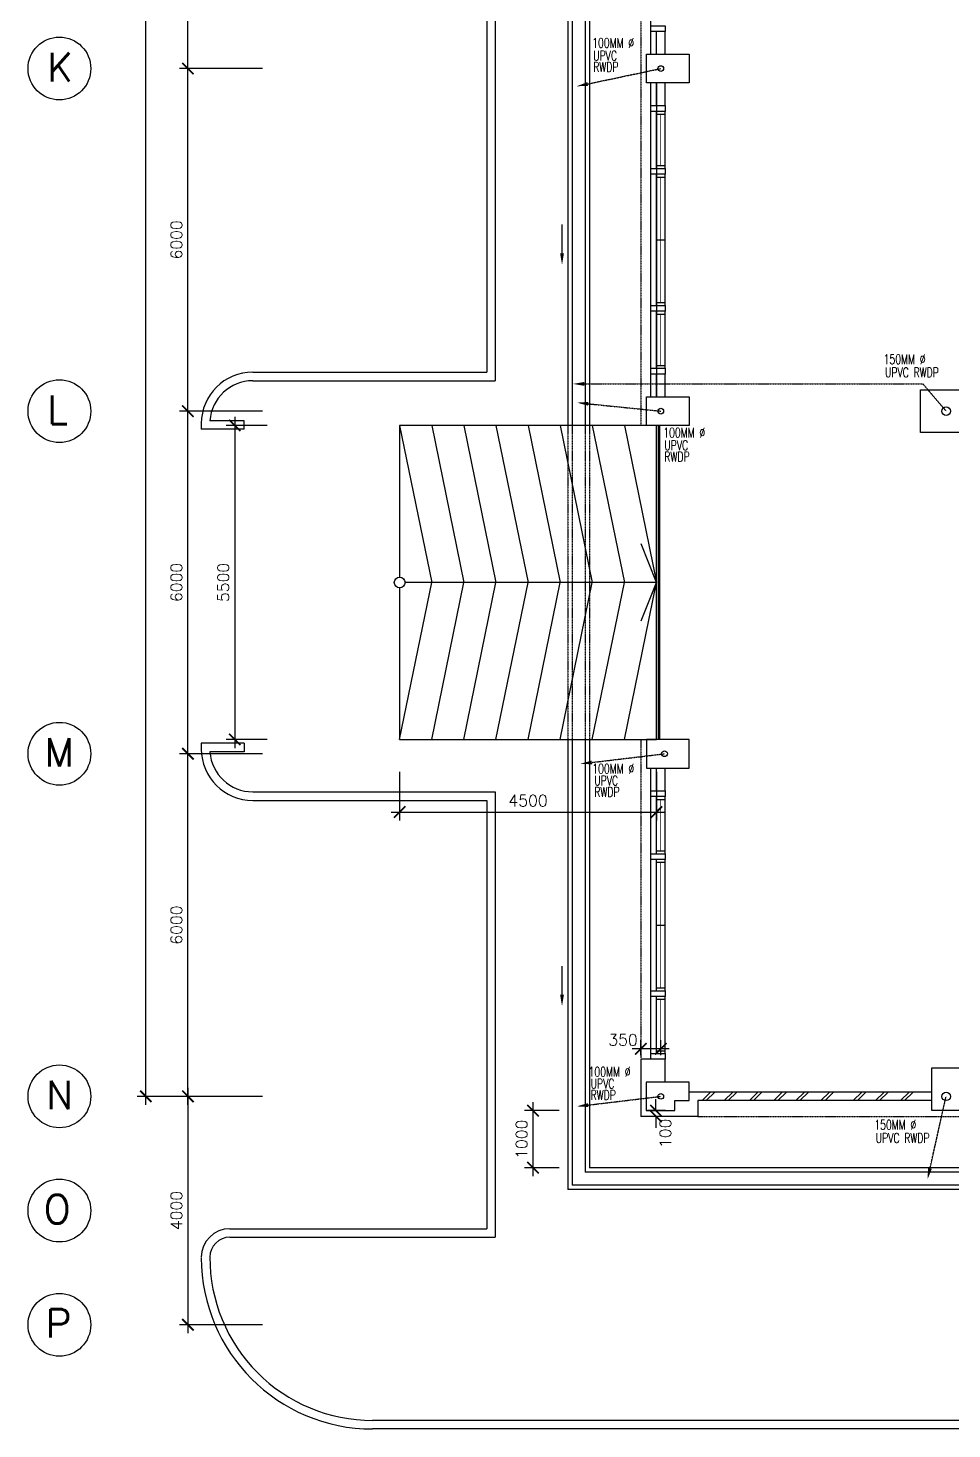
# Model space of a CAD drawing. Header units: feet. Extents: x 1407108 to 2957709, y -1501070 to -681589.
# Drawn here: x 1408630 to 1424819, y -844249 to -819714 of the extents above; entities that cross this region are included whole.
import ezdxf

# ---------------------------------------------------------------- set-up
doc = ezdxf.new("R2010")
doc.units = ezdxf.units.FT
doc.header["$LTSCALE"] = 13
doc.header["$MEASUREMENT"] = 0
doc.linetypes.add('HIDDEN', pattern=[0.375, 0.25, -0.125])
doc.layers.get('0').update_dxf_attribs({"linetype": 'CONTINUOUS'})
for name, color, linetype in [('1-ROAD', 1, 'CONTINUOUS'), ('clad', 251, 'CONTINUOUS'), ('COL', 3, 'CONTINUOUS'), ('DIM', 7, 'CONTINUOUS'), ('DRAIN', 1, 'CONTINUOUS'), ('GRATING', 251, 'CONTINUOUS'), ('GRID-T', 7, 'CONTINUOUS'), ('H', 1, 'CONTINUOUS'), ('LINE', 7, 'CONTINUOUS'), ('RWDP', 145, 'CONTINUOUS'), ('stair', 7, 'CONTINUOUS'), ('WALL', 2, 'CONTINUOUS'), ('WIN', 5, 'CONTINUOUS')]:
    doc.layers.add(name, color=color, linetype=linetype)
doc.styles.add('ROMANS', font='romans')
doc.styles.get("Standard").update_dxf_attribs({"font": 'ROMANS.SHX'})
doc.dimstyles.new('STANDARD$0', dxfattribs={"dimscale": 0, "dimtxt": 8, "dimasz": 6, "dimexe": 1, "dimexo": 1, "dimgap": 3, "dimtad": 1, "dimdec": 0, "dimlfac": -1, "dimrnd": 1, "dimzin": 0, "dimdsep": 46, "dimtxsty": 'Standard', "dimcen": 0, "dimclrd": 5, "dimclre": 250, "dimadec": 0, "dimazin": 0, "dimtfac": 1, "dimtdec": 4, "dimtofl": 0, "dimtmove": 0, "dimatfit": 3, "dimfxl": 1, "dimtolj": 1, "dimtzin": 0, "dimarcsym": 0})

# ---------------------------------------------------------------- blocks, each defined once
blk = doc.blocks.new('_ARCHTICK')
at = {"color": 0, "linetype": 'ByBlock', "const_width": 0.15}
blk.add_lwpolyline([(-0.5, -0.5), (0.5, 0.5)], dxfattribs=at)
blk = doc.blocks.new('*D138')
at = {"layer": 'DIM', "color": 7, "lineweight": -2, "transparency": 16777216}
for p, q in [((1410695, -838574), (1410695, -784274)), ((1412445, -784424), (1410545, -784424)), ((1412445, -838424), (1410545, -838424))]:
    blk.add_line(p, q, dxfattribs=at)
at = {"layer": 'DIM', "color": 7, "lineweight": -2, "transparency": 16777216, "xscale": 200, "yscale": 200, "zscale": 200}
for p, rotation in [((1410695, -784424), 90), ((1410695, -838424), 270)]:
    blk.add_blockref('_ARCHTICK', p, dxfattribs=dict(at, rotation=rotation))
at = {"layer": 'DIM', "color": 7, "transparency": 16777216, "insert": (1410495, -811424), "char_height": 200, "attachment_point": 5, "rotation": 90, "style": 'ROMANS'}
blk.add_mtext('\\A1;54000', dxfattribs=at)
blk = doc.blocks.new('*D139')
at = {"layer": 'DIM', "color": 7, "lineweight": -2, "transparency": 16777216}
for p, q in [((1412739, -832424), (1411282, -832424)), ((1411432, -838574), (1411432, -832274)), ((1412739, -838424), (1411282, -838424))]:
    blk.add_line(p, q, dxfattribs=at)
at = {"layer": 'DIM', "color": 7, "lineweight": -2, "transparency": 16777216, "xscale": 200, "yscale": 200, "zscale": 200}
for p, rotation in [((1411432, -832424), 90), ((1411432, -838424), 270)]:
    blk.add_blockref('_ARCHTICK', p, dxfattribs=dict(at, rotation=rotation))
at = {"layer": 'DIM', "color": 7, "transparency": 16777216, "insert": (1411232, -835424), "char_height": 200, "attachment_point": 5, "rotation": 90, "style": 'ROMANS'}
blk.add_mtext('\\A1;6000', dxfattribs=at)
blk = doc.blocks.new('*D140')
at = {"layer": 'DIM', "color": 7, "lineweight": -2, "transparency": 16777216}
for p, q in [((1411432, -832574), (1411432, -826274)), ((1412739, -826424), (1411282, -826424)), ((1412739, -832424), (1411282, -832424))]:
    blk.add_line(p, q, dxfattribs=at)
at = {"layer": 'DIM', "color": 7, "lineweight": -2, "transparency": 16777216, "xscale": 200, "yscale": 200, "zscale": 200}
for p, rotation in [((1411432, -826424), 90), ((1411432, -832424), 270)]:
    blk.add_blockref('_ARCHTICK', p, dxfattribs=dict(at, rotation=rotation))
at = {"layer": 'DIM', "color": 7, "transparency": 16777216, "insert": (1411232, -829424), "char_height": 200, "attachment_point": 5, "rotation": 90, "style": 'ROMANS'}
blk.add_mtext('\\A1;6000', dxfattribs=at)
blk = doc.blocks.new('*D141')
at = {"layer": 'DIM', "color": 7, "lineweight": -2, "transparency": 16777216}
for p, q in [((1412739, -820424), (1411282, -820424)), ((1411432, -826574), (1411432, -820274)), ((1412739, -826424), (1411282, -826424))]:
    blk.add_line(p, q, dxfattribs=at)
at = {"layer": 'DIM', "color": 7, "lineweight": -2, "transparency": 16777216, "xscale": 200, "yscale": 200, "zscale": 200}
for p, rotation in [((1411432, -820424), 90), ((1411432, -826424), 270)]:
    blk.add_blockref('_ARCHTICK', p, dxfattribs=dict(at, rotation=rotation))
at = {"layer": 'DIM', "color": 7, "transparency": 16777216, "insert": (1411232, -823424), "char_height": 200, "attachment_point": 5, "rotation": 90, "style": 'ROMANS'}
blk.add_mtext('\\A1;6000', dxfattribs=at)
blk = doc.blocks.new('*D142')
at = {"layer": 'DIM', "color": 7, "lineweight": -2, "transparency": 16777216}
for p, q in [((1411432, -820574), (1411432, -814274)), ((1412739, -814424), (1411282, -814424)), ((1412739, -820424), (1411282, -820424))]:
    blk.add_line(p, q, dxfattribs=at)
at = {"layer": 'DIM', "color": 7, "lineweight": -2, "transparency": 16777216, "xscale": 200, "yscale": 200, "zscale": 200}
for p, rotation in [((1411432, -814424), 90), ((1411432, -820424), 270)]:
    blk.add_blockref('_ARCHTICK', p, dxfattribs=dict(at, rotation=rotation))
at = {"layer": 'DIM', "color": 7, "transparency": 16777216, "insert": (1411232, -817424), "char_height": 200, "attachment_point": 5, "rotation": 90, "style": 'ROMANS'}
blk.add_mtext('\\A1;6000', dxfattribs=at)
blk = doc.blocks.new('*D148')
at = {"layer": 'DIM', "color": 7, "lineweight": -2, "transparency": 16777216}
for p, q in [((1411432, -838274), (1411432, -842574)), ((1412739, -838424), (1411282, -838424)), ((1412739, -842424), (1411282, -842424))]:
    blk.add_line(p, q, dxfattribs=at)
at = {"layer": 'DIM', "color": 7, "lineweight": -2, "transparency": 16777216, "xscale": 200, "yscale": 200, "zscale": 200}
for p, rotation in [((1411432, -838424), 90), ((1411432, -842424), 270)]:
    blk.add_blockref('_ARCHTICK', p, dxfattribs=dict(at, rotation=rotation))
at = {"layer": 'DIM', "color": 7, "transparency": 16777216, "insert": (1411232, -840424), "char_height": 200, "attachment_point": 5, "rotation": 90, "style": 'ROMANS'}
blk.add_mtext('\\A1;4000', dxfattribs=at)
blk = doc.blocks.new('*D158')
at = {"color": 7, "linetype": 'Continuous', "lineweight": -2, "transparency": 16777216}
for p, q in [((1419632, -838674), (1419632, -838474)), ((1419799, -838674), (1419482, -838674)), ((1419799, -838774), (1419482, -838774)), ((1419632, -838774), (1419632, -838974))]:
    blk.add_line(p, q, dxfattribs=at)
at = {"color": 7, "linetype": 'Continuous', "lineweight": -2, "transparency": 16777216, "xscale": 200, "yscale": 200, "zscale": 200}
for p, rotation in [((1419632, -838674), 270), ((1419632, -838774), 90)]:
    blk.add_blockref('_ARCHTICK', p, dxfattribs=dict(at, rotation=rotation))
at = {"color": 7, "linetype": 'Continuous', "transparency": 16777216, "insert": (1419798, -839072), "char_height": 200, "attachment_point": 5, "rotation": 90, "style": 'ROMANS'}
blk.add_mtext('\\A1;100', dxfattribs=at)
blk = doc.blocks.new('*D159')
at = {"layer": 'DIM', "color": 7, "lineweight": -2, "transparency": 16777216}
for p, q in [((1419867, -837592), (1419217, -837592)), ((1419367, -837700), (1419367, -837442)), ((1419717, -837700), (1419717, -837442))]:
    blk.add_line(p, q, dxfattribs=at)
at = {"layer": 'DIM', "color": 7, "lineweight": -2, "transparency": 16777216, "xscale": 200, "yscale": 200, "zscale": 200, "rotation": 180}
blk.add_blockref('_ARCHTICK', (1419367, -837592), dxfattribs=at)
at = {"layer": 'DIM', "color": 7, "lineweight": -2, "transparency": 16777216, "xscale": 200, "yscale": 200, "zscale": 200}
blk.add_blockref('_ARCHTICK', (1419717, -837592), dxfattribs=at)
at = {"layer": 'DIM', "color": 7, "transparency": 16777216, "insert": (1419056, -837435), "char_height": 200, "attachment_point": 5, "style": 'ROMANS'}
blk.add_mtext('\\A1;350', dxfattribs=at)
blk = doc.blocks.new('*D264')
at = {"layer": 'DIM', "color": 7, "lineweight": -2, "transparency": 16777216}
for p, q in [((1415142, -832740), (1415142, -833595)), ((1419642, -832740), (1419642, -833595)), ((1414992, -833445), (1419792, -833445))]:
    blk.add_line(p, q, dxfattribs=at)
at = {"layer": 'DIM', "color": 7, "lineweight": -2, "transparency": 16777216, "xscale": 200, "yscale": 200, "zscale": 200, "rotation": 180}
blk.add_blockref('_ARCHTICK', (1415142, -833445), dxfattribs=at)
at = {"layer": 'DIM', "color": 7, "lineweight": -2, "transparency": 16777216, "xscale": 200, "yscale": 200, "zscale": 200}
blk.add_blockref('_ARCHTICK', (1419642, -833445), dxfattribs=at)
at = {"layer": 'DIM', "color": 7, "transparency": 16777216, "insert": (1417392, -833245), "char_height": 200, "attachment_point": 5, "style": 'ROMANS'}
blk.add_mtext('\\A1;4500', dxfattribs=at)
blk = doc.blocks.new('*D233')
at = {"layer": 'DIM', "color": 7, "lineweight": -2, "transparency": 16777216}
for p, q in [((1417478, -838524), (1417478, -839824)), ((1417939, -838674), (1417328, -838674)), ((1417939, -839674), (1417328, -839674))]:
    blk.add_line(p, q, dxfattribs=at)
at = {"layer": 'DIM', "color": 7, "lineweight": -2, "transparency": 16777216, "xscale": 200, "yscale": 200, "zscale": 200}
for p, rotation in [((1417478, -838674), 90), ((1417478, -839674), 270)]:
    blk.add_blockref('_ARCHTICK', p, dxfattribs=dict(at, rotation=rotation))
at = {"layer": 'DIM', "color": 7, "transparency": 16777216, "insert": (1417278, -839174), "char_height": 200, "attachment_point": 5, "rotation": 90, "style": 'ROMANS'}
blk.add_mtext('\\A1;1000', dxfattribs=at)
blk = doc.blocks.new('*D257')
at = {"layer": 'DIM', "color": 7, "lineweight": -2, "transparency": 16777216}
for p, q in [((1412252, -826524), (1412252, -832324)), ((1412820, -826674), (1412102, -826674)), ((1412820, -832174), (1412102, -832174))]:
    blk.add_line(p, q, dxfattribs=at)
at = {"layer": 'DIM', "color": 7, "lineweight": -2, "transparency": 16777216, "xscale": 200, "yscale": 200, "zscale": 200}
for p, rotation in [((1412252, -826674), 90), ((1412252, -832174), 270)]:
    blk.add_blockref('_ARCHTICK', p, dxfattribs=dict(at, rotation=rotation))
at = {"layer": 'DIM', "color": 7, "transparency": 16777216, "insert": (1412052, -829424), "char_height": 200, "attachment_point": 5, "rotation": 90, "style": 'ROMANS'}
blk.add_mtext('\\A1;5500', dxfattribs=at)

msp = doc.modelspace()

# ---------------------------------------------------------------- linework, layer by layer
at = {"color": 0, "linetype": 'HIDDEN'}
for p, q in [((1419367.2, -802174.1), (1419367.2, -826674.1)), ((1419367.2, -832174.1), (1419367.2, -837750.1)), ((1420367.2, -838774.1), (1427442.2, -838774.1))]:
    msp.add_line(p, q, dxfattribs=at)
at = {"color": 0}
for p, q in [((1419542.2, -820174.1), (1419542.2, -814674.1)), ((1419542.2, -826174.1), (1419542.2, -820674.1)), ((1419542.2, -837774.1), (1419542.2, -832674.1))]:
    msp.add_line(p, q, dxfattribs=at)
at = {"layer": '1-ROAD', "color": 0}
for p, q in [((1416667.2, -803241.5), (1416667.2, -825741.5)), ((1416817.2, -803091.5), (1416817.2, -825891.5)), ((1412567.2, -825741.5), (1416667.2, -825741.5)), ((1412567.2, -825891.5), (1416817.2, -825891.5)), ((1411667.2, -826641.5), (1411667.2, -826741.5)), ((1412417.2, -826741.5), (1411667.2, -826741.5)), ((1412417.2, -826591.5), (1411818.8, -826591.5)), ((1412417.2, -826741.5), (1412417.2, -826591.5)), ((1412417.2, -832241.5), (1411667.2, -832241.5)), ((1411667.2, -832241.5), (1411667.2, -832341.5)), ((1412417.2, -832391.5), (1411818.8, -832391.5)), ((1412417.2, -832241.5), (1412417.2, -832391.5)), ((1412567.2, -833091.5), (1416817.2, -833091.5)), ((1416817.2, -833091.5), (1416817.2, -840891.5)), ((1412567.2, -833241.5), (1416667.2, -833241.5)), ((1416667.2, -833241.5), (1416667.2, -840741.5)), ((1412167.2, -840741.5), (1416667.2, -840741.5)), ((1412167.2, -840891.5), (1416817.2, -840891.5)), ((1545547.6, -844249.1), (1414667.2, -844249.1))]:
    msp.add_line(p, q, dxfattribs=at)
at = {"layer": '1-ROAD', "color": 0, "flags": 128}
msp.add_lwpolyline([(1487642.2, -844099.1), (1414667.2, -844099.1)], dxfattribs=at)
at = {"layer": '1-ROAD', "color": 0}
for centre, radius, start, end in [((1412567.2, -826641.5), 900, 90, 180), ((1412567.2, -826641.5), 750, 90, 176.17745), ((1412567.2, -832341.5), 900, 180, 270), ((1412567.2, -832341.5), 750, 183.82255, 270), ((1412167.2, -841241.5), 500, 90, 179.82578), ((1412167.2, -841241.5), 350, 90, 179.82578), ((1414667.2, -841249.1), 3000, 180, 270), ((1414667.2, -841249.1), 2850, 179.82578, 270)]:
    msp.add_arc(centre, radius, start, end, dxfattribs=at)
at = {"layer": 'clad', "color": 0}
for p, q in [((1415142.2, -826674.1), (1415704.7, -829424.1)), ((1415704.7, -826674.1), (1416267.2, -829424.1)), ((1416267.2, -826674.1), (1416829.7, -829424.1)), ((1416829.7, -826674.1), (1417392.2, -829424.1)), ((1417392.2, -826674.1), (1417954.7, -829424.1)), ((1417954.7, -826674.1), (1418517.2, -829424.1)), ((1418517.2, -826674.1), (1419079.7, -829424.1)), ((1419079.7, -826674.1), (1419642.2, -829424.1)), ((1415142.2, -832174.1), (1415704.7, -829424.1)), ((1415704.7, -832174.1), (1416267.2, -829424.1)), ((1416267.2, -832174.1), (1416829.7, -829424.1)), ((1416829.7, -832174.1), (1417392.2, -829424.1)), ((1417392.2, -832174.1), (1417954.7, -829424.1)), ((1417954.7, -832174.1), (1418517.2, -829424.1)), ((1418517.2, -832174.1), (1419079.7, -829424.1)), ((1419079.7, -832174.1), (1419642.2, -829424.1))]:
    msp.add_line(p, q, dxfattribs=at)
at = {"layer": 'COL', "color": 0}
for points in [[(1419467.2, -820174.1), (1420217.2, -820174.1), (1420217.2, -820674.1), (1419467.2, -820674.1)], [(1425167.2, -826049.1), (1425167.2, -826799.1), (1424267.2, -826799.1), (1424267.2, -826049.1)], [(1419467.2, -826174.1), (1420217.2, -826174.1), (1420217.2, -826674.1), (1419467.2, -826674.1)], [(1419467.2, -832674.1), (1420217.2, -832674.1), (1420217.2, -832174.1), (1419467.2, -832174.1)], [(1424467.2, -838674.1), (1424467.2, -837924.1), (1424967.2, -837924.1), (1424967.2, -838674.1)], [(1419963.1, -838674.1), (1419963.1, -838499.1), (1420213.1, -838499.1), (1420213.1, -838174.1), (1419463.1, -838174.1), (1419463.1, -838674.1)]]:
    msp.add_lwpolyline(points, close=True, dxfattribs=at)
at = {"layer": 'DRAIN', "color": 0}
for p, q in [((1418087.2, -802174.1), (1418087.2, -826674.1)), ((1418162.2, -802174.1), (1418162.2, -826674.1)), ((1418392.2, -802174.1), (1418392.2, -826674.1)), ((1418467.2, -802174.1), (1418467.2, -826674.1)), ((1418087.2, -832174.1), (1418087.2, -840054.1)), ((1418162.2, -832174.1), (1418162.2, -839979.1)), ((1418392.2, -832174.1), (1418392.2, -839749.1)), ((1418467.2, -832174.1), (1418467.2, -839674.1)), ((1426367.2, -839749.1), (1418392.2, -839749.1)), ((1426442.2, -839674.1), (1418467.2, -839674.1)), ((1426062.2, -840054.1), (1418087.2, -840054.1)), ((1426137.2, -839979.1), (1418162.2, -839979.1))]:
    msp.add_line(p, q, dxfattribs=at)
at = {"layer": 'DRAIN', "color": 0, "linetype": 'HIDDEN'}
for p, q in [((1418087.2, -826674.1), (1418087.2, -832174.1)), ((1418162.2, -826674.1), (1418162.2, -832174.1)), ((1418392.2, -826674.1), (1418392.2, -832174.1)), ((1418467.2, -826674.1), (1418467.2, -832174.1))]:
    msp.add_line(p, q, dxfattribs=at)
at = {"layer": 'DRAIN', "color": 0}
for points in [[(1417987.2, -823661.5), (1417987.2, -823157.9)], [(1417987.2, -836645.5), (1417987.2, -836141.9)]]:
    msp.add_lwpolyline(points, dxfattribs=at)
for points in [[(1418020.5, -823661.5), (1417987.2, -823861.5), (1417953.8, -823661.5)], [(1418020.5, -836645.5), (1417987.2, -836845.5), (1417953.8, -836645.5)]]:
    msp.add_solid(points, dxfattribs=at)
at = {"layer": 'GRATING', "color": 0}
msp.add_line((1419642.2, -820674.1), (1419642.2, -826174.1), dxfattribs=at)
at = {"layer": 'GRID-T', "color": 0}
for centre in [(1409180.5, -820424.1), (1409180.5, -826424.1), (1409180.5, -832424.1), (1409180.5, -838424.1), (1409180.5, -840424.1), (1409180.5, -842424.1)]:
    msp.add_circle(centre, 550, dxfattribs=at)
at = {"layer": 'H', "color": 0}
for p, q in [((1420590.9, -838349.1), (1420440.9, -838499.1)), ((1420661.6, -838349.1), (1420511.6, -838499.1)), ((1420978.8, -838349.1), (1420828.8, -838499.1)), ((1421049.5, -838349.1), (1420899.5, -838499.1)), ((1421418.7, -838349.1), (1421268.7, -838499.1)), ((1421489.4, -838349.1), (1421339.4, -838499.1)), ((1421846.4, -838349.1), (1421696.4, -838499.1)), ((1421917.1, -838349.1), (1421767.1, -838499.1)), ((1422234.3, -838349.1), (1422084.3, -838499.1)), ((1422305, -838349.1), (1422155, -838499.1)), ((1422674.3, -838349.1), (1422524.3, -838499.1)), ((1422745, -838349.1), (1422595, -838499.1)), ((1423240.7, -838349.1), (1423090.7, -838499.1)), ((1423311.4, -838349.1), (1423161.4, -838499.1)), ((1423628.6, -838349.1), (1423478.6, -838499.1)), ((1423699.3, -838349.1), (1423549.3, -838499.1)), ((1424068.5, -838349.1), (1423918.5, -838499.1)), ((1424139.2, -838349.1), (1423989.2, -838499.1))]:
    msp.add_line(p, q, dxfattribs=at)
at = {"layer": 'LINE', "color": 0, "linetype": 'HIDDEN', "const_width": 50}
msp.add_lwpolyline([(1419684.9, -826674.1), (1419684.9, -832174.1)], dxfattribs=at)
at = {"layer": 'RWDP', "color": 0, "linetype": 'HIDDEN'}
for p, q in [((1418437.7, -820693.8), (1419717.2, -820424.1)), ((1418378.2, -825947.2), (1424310, -825947.2)), ((1424717.2, -826424.1), (1424310, -825947.2)), ((1418447, -826295.2), (1419717.2, -826424.1)), ((1418507.8, -832576.3), (1419782.4, -832424.1)), ((1418442.6, -838576.3), (1419717.2, -838424.1)), ((1424433.9, -839684.9), (1424717.2, -838424.1))]:
    msp.add_line(p, q, dxfattribs=at)
at = {"layer": 'RWDP', "color": 0}
for centre, radius in [((1419717.2, -820424.1), 50), ((1419717.2, -826424.1), 50), ((1419782.4, -832424.1), 50), ((1424717.2, -838424.1), 75), ((1419717.2, -838424.1), 50)]:
    msp.add_circle(centre, radius, dxfattribs=at)
at = {"layer": 'RWDP', "color": 0, "linetype": 'Continuous'}
msp.add_circle((1424717.2, -826424.1), 75, dxfattribs=at)
at = {"layer": 'RWDP', "color": 0, "linetype": 'HIDDEN'}
for points in [[(1418444.6, -820726.4), (1418430.8, -820661.1), (1418242, -820735)], [(1418443.6, -826328.4), (1418450.3, -826262), (1418248, -826275)], [(1418511.8, -832609.4), (1418503.9, -832543.2), (1418309.2, -832600)], [(1418446.5, -838609.4), (1418438.6, -838543.2), (1418244, -838600)], [(1424466.4, -839692.2), (1424401.3, -839677.6), (1424390, -839880)]]:
    msp.add_solid(points, dxfattribs=at)
at = {"layer": 'RWDP', "color": 0}
msp.add_solid([(1418378.2, -825913.9), (1418378.2, -825980.5), (1418178.2, -825947.2)], dxfattribs=at)
at = {"layer": 'stair', "color": 0, "linetype": 'Continuous'}
msp.add_lwpolyline([(1419372.7, -830098.2), (1419642.2, -829424.1), (1419372.7, -828750)], dxfattribs=at)
msp.add_circle((1415142.2, -829424.1), 93.8, dxfattribs=at)
at = {"layer": 'WALL', "color": 0}
for p, q in [((1419642.2, -820174.1), (1419642.2, -819774.1)), ((1419792.2, -820174.1), (1419792.2, -819774.1)), ((1419642.2, -821074.1), (1419642.2, -820674.1)), ((1419792.2, -821074.1), (1419792.2, -820674.1)), ((1419642.2, -826174.1), (1419642.2, -825774.1)), ((1419792.2, -826174.1), (1419792.2, -825774.1)), ((1419642.2, -826674.1), (1415142.2, -826674.1)), ((1419642.2, -832174.1), (1419642.2, -826674.1)), ((1419642.2, -829424.1), (1415235.9, -829424.1)), ((1415142.2, -832174.1), (1419642.2, -832174.1)), ((1419642.2, -833074.1), (1419642.2, -832674.1)), ((1419792.2, -833074.1), (1419792.2, -832674.1)), ((1419642.2, -837774.1), (1419367.2, -837774.1)), ((1419367.2, -837774.1), (1419367.2, -838774.1)), ((1419792.2, -838174.1), (1419792.2, -837774.1)), ((1424467.2, -838349.1), (1420217.2, -838349.1)), ((1420367.2, -838499.1), (1420367.2, -838774.1)), ((1424467.2, -838499.1), (1420367.2, -838499.1)), ((1420367.2, -838774.1), (1419367.2, -838774.1))]:
    msp.add_line(p, q, dxfattribs=at)
for points in [[(1419542.2, -819674.1), (1419792.2, -819674.1), (1419792.2, -819774.1), (1419542.2, -819774.1)], [(1419542.2, -821074.1), (1419792.2, -821074.1), (1419792.2, -821174.1), (1419542.2, -821174.1)], [(1419542.2, -822174.1), (1419792.2, -822174.1), (1419792.2, -822274.1), (1419542.2, -822274.1)], [(1419542.2, -824574.1), (1419792.2, -824574.1), (1419792.2, -824674.1), (1419542.2, -824674.1)], [(1419542.2, -825674.1), (1419792.2, -825674.1), (1419792.2, -825774.1), (1419542.2, -825774.1)], [(1419542.2, -833074.1), (1419792.2, -833074.1), (1419792.2, -833174.1), (1419542.2, -833174.1)], [(1419542.2, -834174.1), (1419792.2, -834174.1), (1419792.2, -834274.1), (1419542.2, -834274.1)], [(1419542.2, -836574.1), (1419792.2, -836574.1), (1419792.2, -836674.1), (1419542.2, -836674.1)], [(1419542.2, -837674.1), (1419792.2, -837674.1), (1419792.2, -837774.1), (1419542.2, -837774.1)]]:
    msp.add_lwpolyline(points, close=True, dxfattribs=at)
for points in [[(1415142.2, -826674.1), (1415142.2, -829330.4)], [(1415142.2, -829517.9), (1415142.2, -832174.1)]]:
    msp.add_lwpolyline(points, dxfattribs=at)
at = {"layer": 'WIN', "color": 0}
for p, q in [((1419642.2, -822174.1), (1419642.2, -821174.1)), ((1419792.2, -822174.1), (1419792.2, -821174.1)), ((1419642.2, -821224.1), (1419792.2, -821224.1)), ((1419642.2, -822124.1), (1419792.2, -822124.1)), ((1419642.2, -824574.1), (1419642.2, -822274.1)), ((1419642.2, -822324.1), (1419792.2, -822324.1)), ((1419792.2, -824574.1), (1419792.2, -822274.1)), ((1419642.2, -823424.1), (1419792.2, -823424.1)), ((1419642.2, -824524.1), (1419792.2, -824524.1)), ((1419642.2, -825674.1), (1419642.2, -824674.1)), ((1419642.2, -824724.1), (1419792.2, -824724.1)), ((1419792.2, -825674.1), (1419792.2, -824674.1)), ((1419642.2, -825624.1), (1419792.2, -825624.1)), ((1419642.2, -834174.1), (1419642.2, -833174.1)), ((1419792.2, -834174.1), (1419792.2, -833174.1)), ((1419642.2, -833224.1), (1419792.2, -833224.1)), ((1419642.2, -834124.1), (1419792.2, -834124.1)), ((1419642.2, -836574.1), (1419642.2, -834274.1)), ((1419642.2, -834324.1), (1419792.2, -834324.1)), ((1419792.2, -836574.1), (1419792.2, -834274.1)), ((1419642.2, -835424.1), (1419792.2, -835424.1)), ((1419642.2, -836524.1), (1419792.2, -836524.1)), ((1419642.2, -837674.1), (1419642.2, -836674.1)), ((1419642.2, -836724.1), (1419792.2, -836724.1)), ((1419792.2, -837674.1), (1419792.2, -836674.1)), ((1419642.2, -837624.1), (1419792.2, -837624.1))]:
    msp.add_line(p, q, dxfattribs=at)
at = {"layer": 'WIN', "color": 0, "const_width": 10, "flags": 128}
for points in [[(1419717.2, -822124.1), (1419717.2, -821224.1)], [(1419717.2, -824524.1), (1419717.2, -822324.1)], [(1419717.2, -824724.1), (1419717.2, -825624.1)], [(1419717.2, -834124.1), (1419717.2, -833224.1)], [(1419717.2, -836524.1), (1419717.2, -834324.1)], [(1419717.2, -836724.1), (1419717.2, -837624.1)]]:
    msp.add_lwpolyline(points, dxfattribs=at)

# ---------------------------------------------------------------- texts
at = {"layer": 'GRID-T', "color": 0, "style": 'ROMANS'}
for s, p in [('K', (1408965.3, -820649.9)), ('L', (1408965.3, -826649.9)), ('M', (1408922.3, -832649.9)), ('N', (1408949.6, -838649.9)), ('O', (1408906.3, -840649.9)), ('P', (1408940, -842649.9))]:
    msp.add_text(s, height=500, dxfattribs=at).set_placement(p)
at = {"layer": 'RWDP', "color": 0, "style": 'ROMANS', "width": 0.7}
for s, p in [('100MM %%c', (1418514.8, -820060.6)), ('UPVC ', (1418532.8, -820282.6)), ('RWDP', (1418532.8, -820481.6)), ('150MM %%c', (1423621.7, -825600.2)), ('UPVC RWDP', (1423645.7, -825831.2)), ('100MM %%c', (1419760.8, -826885.6)), ('UPVC ', (1419778.8, -827107.6)), ('RWDP', (1419778.8, -827306.6)), ('100MM %%c', (1418517, -832770.5)), ('UPVC ', (1418552, -832978.5)), ('RWDP', (1418552, -833177.5)), ('100MM %%c', (1418451.8, -838078.5)), ('UPVC ', (1418486.8, -838286.5)), ('RWDP', (1418486.8, -838485.5)), ('150MM %%c', (1423459, -839007.2)), ('UPVC RWDP', (1423483, -839238.2))]:
    msp.add_text(s, height=170, dxfattribs=at).set_placement(p)

# ---------------------------------------------------------------- dimensions: what is measured, and where the dimension line sits
at = {"color": 0, "linetype": 'Continuous'}
dim = msp.add_linear_dim(base=(1419631.7, -838774.1), p1=(1419948.9, -838674.1), p2=(1419948.9, -838774.1), angle=90, dimstyle='STANDARD$0', override={"dimscale": 100, "dimtxt": 2, "dimasz": 2, "dimexe": 1.5, "dimexo": 1.5, "dimgap": 1, "dimtxsty": 'ROMANS', "dimblk": 'ARCHTICK', "dimdle": 1.5, "dimclrd": 7, "dimclre": 7, "dimclrt": 7, "dimtdec": 0, "dimtmove": 2}, dxfattribs=at)
dim.commit()
dim.dimension.update_dxf_attribs({"geometry": '*D158', "text_midpoint": (1419797.7, -839071.9), "dimtype": 160})
at = {"layer": 'DIM', "color": 0}
for p1, p2, distance, picture, middle in [((1412594.6, -838424.1), (1412594.6, -784424.1), 1899.4, '*D138', (1410495.1, -811424.1)), ((1412888.9, -832424.1), (1412888.9, -826424.1), 1457.3, '*D140', (1411231.7, -829424.1)), ((1412888.9, -838424.1), (1412888.9, -832424.1), 1457.3, '*D139', (1411231.7, -835424.1)), ((1412888.9, -838424.1), (1412888.9, -842424.1), -1457.3, '*D148', (1411231.7, -840424.1))]:
    dim = msp.add_aligned_dim(p1=p1, p2=p2, distance=distance, dimstyle='STANDARD$0', override={"dimscale": 100, "dimtxt": 2, "dimasz": 2, "dimexe": 1.5, "dimexo": 1.5, "dimgap": 1, "dimtxsty": 'ROMANS', "dimblk": 'ARCHTICK', "dimdle": 1.5, "dimclrd": 7, "dimclre": 7, "dimclrt": 7, "dimtdec": 0, "dimtmove": 2}, dxfattribs=at)
    dim.commit()
    dim.dimension.update_dxf_attribs({"geometry": picture, "text_midpoint": middle})
for base, p1, p2, angle, picture, middle in [((1411431.7, -814424.1), (1412888.9, -820424.1), (1412888.9, -814424.1), 270, '*D142', (1411231.7, -817424.1)), ((1411431.7, -820424.1), (1412888.9, -826424.1), (1412888.9, -820424.1), 270, '*D141', (1411231.7, -823424.1)), ((1412251.6, -832174.1), (1412969.7, -826674.1), (1412969.7, -832174.1), 90, '*D257', (1412051.6, -829424.1)), ((1417477.5, -839674.1), (1418089.2, -838674.1), (1418089.2, -839674.1), 90, '*D233', (1417277.5, -839174.1))]:
    dim = msp.add_linear_dim(base=base, p1=p1, p2=p2, angle=angle, dimstyle='STANDARD$0', override={"dimscale": 100, "dimtxt": 2, "dimasz": 2, "dimexe": 1.5, "dimexo": 1.5, "dimgap": 1, "dimtxsty": 'ROMANS', "dimblk": 'ARCHTICK', "dimdle": 1.5, "dimclrd": 7, "dimclre": 7, "dimclrt": 7, "dimtdec": 0, "dimtmove": 2}, dxfattribs=at)
    dim.commit()
    dim.dimension.update_dxf_attribs({"geometry": picture, "text_midpoint": middle})
dim = msp.add_linear_dim(base=(1419642.2, -833444.9), p1=(1415142.2, -832590.1), p2=(1419642.2, -832590.1), dimstyle='STANDARD$0', override={"dimscale": 100, "dimtxt": 2, "dimasz": 2, "dimexe": 1.5, "dimexo": 1.5, "dimgap": 1, "dimtxsty": 'ROMANS', "dimblk": 'ARCHTICK', "dimdle": 1.5, "dimclrd": 7, "dimclre": 7, "dimclrt": 7, "dimtdec": 0, "dimtmove": 2}, dxfattribs=at)
dim.commit()
dim.dimension.update_dxf_attribs({"geometry": '*D264', "text_midpoint": (1417392.2, -833244.9)})
dim = msp.add_linear_dim(base=(1419367.2, -837591.9), p1=(1419717.2, -837850.1), p2=(1419367.2, -837850.1), dimstyle='STANDARD$0', override={"dimscale": 100, "dimtxt": 2, "dimasz": 2, "dimexe": 1.5, "dimexo": 1.5, "dimgap": 1, "dimtxsty": 'ROMANS', "dimblk": 'ARCHTICK', "dimdle": 1.5, "dimclrd": 7, "dimclre": 7, "dimclrt": 7, "dimtdec": 0, "dimtmove": 2}, dxfattribs=at)
dim.commit()
dim.dimension.update_dxf_attribs({"geometry": '*D159', "text_midpoint": (1419056, -837434.9), "dimtype": 160})

doc.saveas('drawing.dxf')
